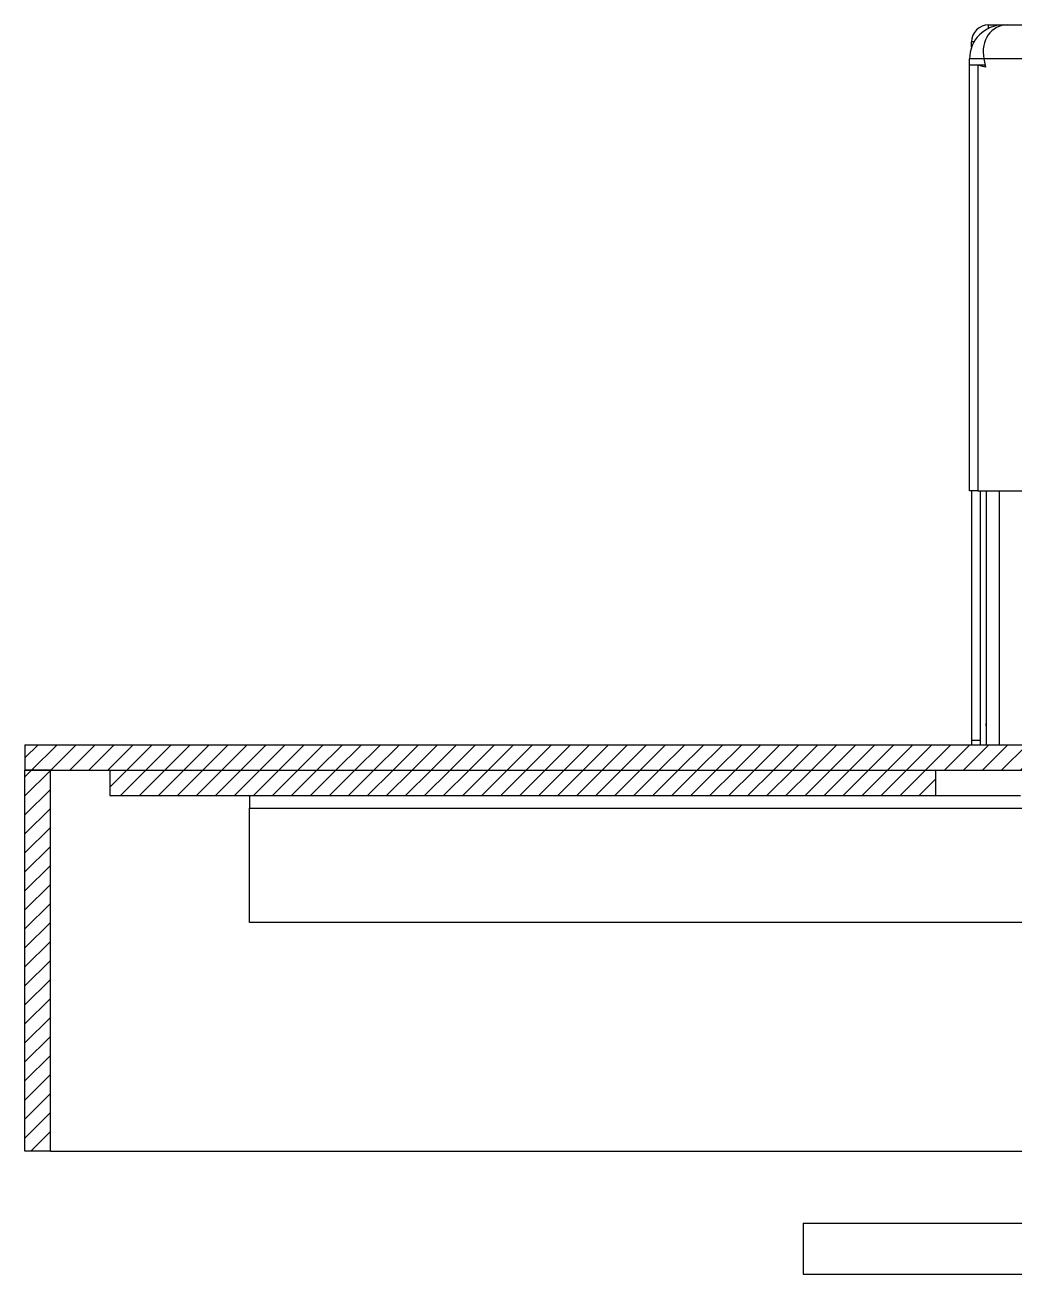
# Model space of a CAD drawing. Header units: millimetres. Extents: x -816 to 2660, y 734 to 4049.
# Drawn here: x -815.8 to -582.3, y 3521 to 3816 of the extents above; entities that cross this region are included whole.
import ezdxf

# ---------------------------------------------------------------- set-up
doc = ezdxf.new("R2010")
doc.units = ezdxf.units.MM

msp = doc.modelspace()

# ---------------------------------------------------------------- hatches: boundary and pattern name
at = {"linetype": 'Continuous', "lineweight": 18}
h = msp.add_hatch(dxfattribs=at)
h.set_pattern_fill('ANSI31', style=0)
h.paths.add_polyline_path([(-567.78, 3731), (-567.78, 3646), (-815.78, 3646), (-815.78, 3640), (-387.78, 3640), (-387.78, 3652), (-430.78, 3652), (-430.78, 3646), (-560.71, 3646), (-560.71, 3731)], flags=0)
h = msp.add_hatch(dxfattribs=at)
h.set_pattern_fill('ANSI31', style=0)
h.paths.add_polyline_path([(-815.78, 3640), (-815.78, 3550), (-809.78, 3550), (-809.78, 3640)], flags=0)
h = msp.add_hatch(dxfattribs=at)
h.set_pattern_fill('ANSI31', style=0)
h.paths.add_polyline_path([(-600.78, 3640), (-795.78, 3640), (-795.78, 3634), (-600.78, 3634)], flags=0)

# ---------------------------------------------------------------- linework, layer by layer
at = {"color": 7, "linetype": 'Continuous', "lineweight": 25}
for p, q in [((-588.28, 3816), (-584.78, 3816)), ((-584.78, 3815.91), (-584.78, 3816)), ((-584.78, 3816), (-583.78, 3816)), ((-583.78, 3816), (-565.66, 3816)), ((-592.28, 3810.78), (-592.28, 3812)), ((-589.4, 3808), (-592.78, 3808)), ((-592.78, 3806.53), (-592.78, 3808)), ((-592.78, 3706), (-592.78, 3806.53)), ((-590.84, 3806.53), (-592.78, 3806.53)), ((-590.84, 3806.53), (-590.84, 3706)), ((-589.02, 3806), (-590.84, 3806.53)), ((-589.12, 3806.53), (-590.84, 3806.53)), ((-589.4, 3808), (-589.02, 3806)), ((-576.97, 3808), (-589.4, 3808)), ((-590.84, 3706), (-592.78, 3706)), ((-592.28, 3706), (-592.28, 3647)), ((-590.84, 3706), (-576.97, 3706)), ((-590.28, 3706), (-590.28, 3647)), ((-588.87, 3706), (-588.87, 3651)), ((-588.78, 3646), (-588.78, 3706)), ((-585.78, 3706), (-585.78, 3646)), ((-590.28, 3647), (-592.28, 3647)), ((-592.28, 3647), (-592.28, 3646)), ((-590.28, 3647), (-590.28, 3646)), ((-815.78, 3646), (-815.78, 3640)), ((-815.78, 3646), (-567.78, 3646)), ((-809.78, 3640), (-815.78, 3640)), ((-815.78, 3550), (-815.78, 3640)), ((-815.78, 3640), (-387.78, 3640)), ((-809.78, 3550), (-809.78, 3640)), ((-795.78, 3640), (-600.78, 3640)), ((-795.78, 3640), (-795.78, 3634)), ((-600.78, 3640), (-600.78, 3634)), ((-795.78, 3634), (-600.78, 3634)), ((-762.74, 3634), (-762.74, 3631)), ((-600.78, 3634), (-580.78, 3634)), ((-762.74, 3604), (-762.74, 3631)), ((-362.28, 3604), (-762.74, 3604)), ((-809.78, 3550), (-815.78, 3550)), ((-809.78, 3550), (-363.28, 3550)), ((-632.05, 3533), (-632.05, 3521)), ((-632.05, 3533), (-418.28, 3533)), ((-632.05, 3521), (-389.95, 3521))]:
    msp.add_line(p, q, dxfattribs=at)
at = {"color": 8, "linetype": 'Continuous', "lineweight": 25}
for p, q in [((-588.28, 3815.19), (-588.28, 3816)), ((-591.71, 3812), (-592.28, 3812)), ((-588.78, 3651), (-588.87, 3651)), ((-762.74, 3631), (-395.78, 3631))]:
    msp.add_line(p, q, dxfattribs=at)
at = {"color": 7, "linetype": 'Continuous', "lineweight": 25}
for centre, radius in [((-584.78, 3808), 8), ((-588.28, 3812), 4)]:
    msp.add_arc(centre, radius, 90, 180, dxfattribs=at)
msp.add_ellipse((-582.28, 3808), major_axis=(-4.57, 7.13), ratio=0.794304, start_param=5.812278, end_param=7.383074, dxfattribs=at)
msp.add_open_spline([(-588.78, 3650.31), (-588.8, 3650.36), (-588.86, 3650.59), (-588.86, 3650.82), (-588.87, 3651)], degree=3, knots=[0, 0, 0, 0, 0.262019, 1, 1, 1, 1], dxfattribs=at)

doc.saveas('drawing.dxf')
